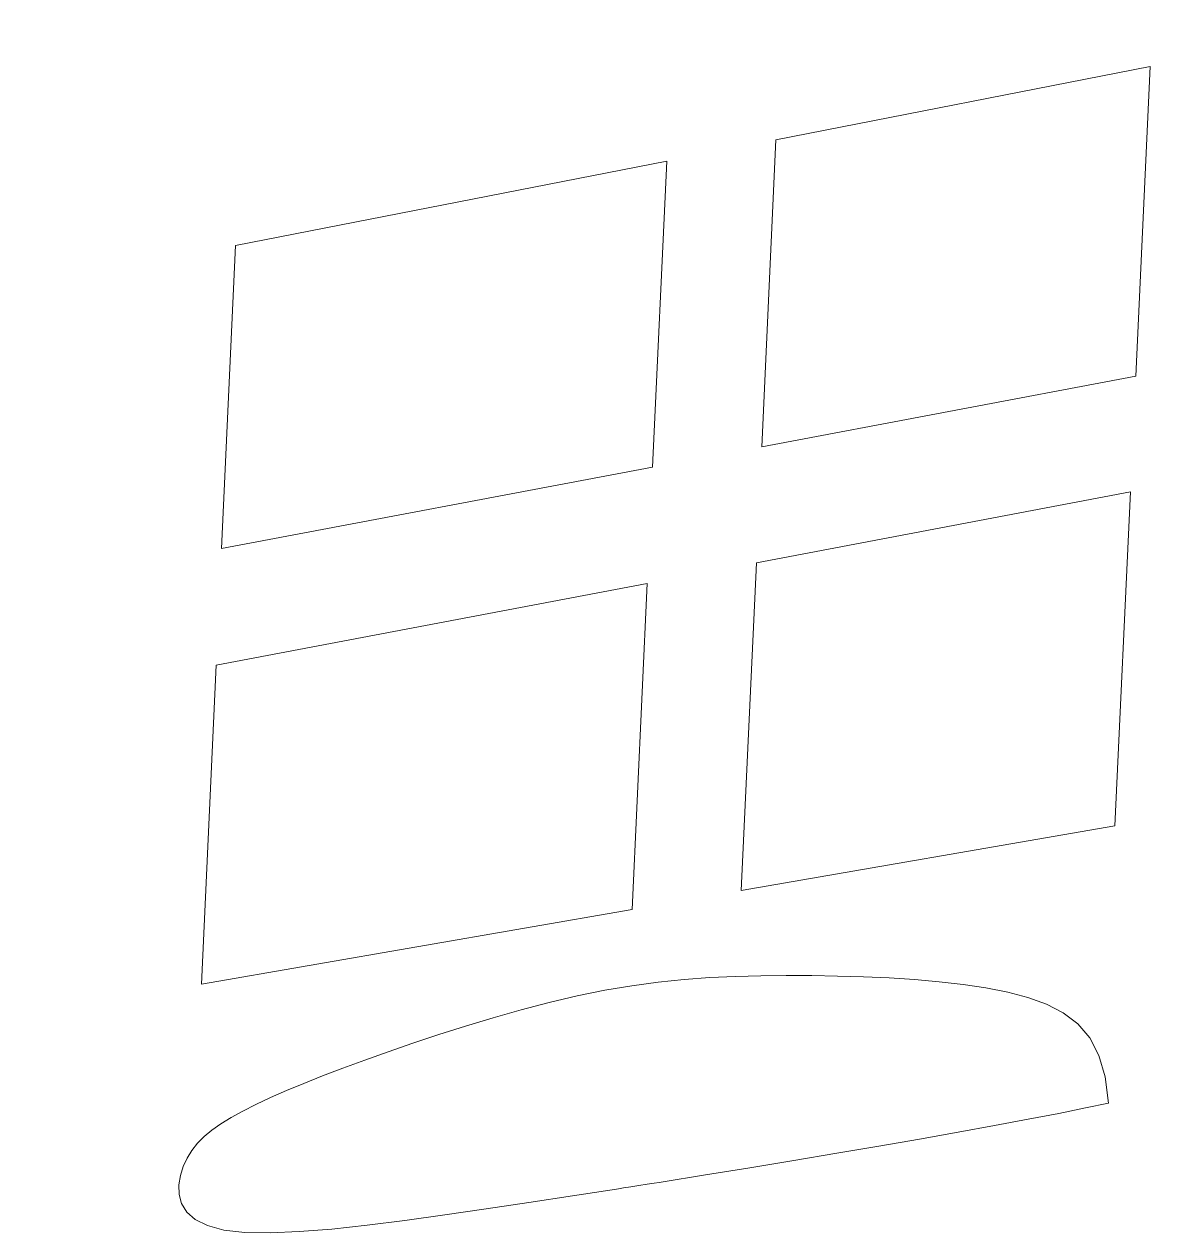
# Model space of a CAD drawing. Header units: millimetres. Extents: x -588 to -150, y -101 to 255.
# Drawn here: x -381.75 to -375.59, y -51.82 to -45.37 of the extents above; entities that cross this region are included whole.
import ezdxf

# ---------------------------------------------------------------- set-up
doc = ezdxf.new("R2010")
doc.units = ezdxf.units.MM
doc.header["$MEASUREMENT"] = 0
doc.layers.add('layer 1', color=7, linetype='Continuous')

msp = doc.modelspace()

# ---------------------------------------------------------------- linework, layer by layer
at = {"layer": 'layer 1', "lineweight": 9}
for points, knots in [([(-362.625, -35.8196), (-363.0289, -35.7319), (-364.4306, -35.5753), (-364.5105, -35.0228), (-364.5105, -35.0228), (-364.5105, -35.0228), (-364.5205, -34.9042), (-364.5205, -34.9042), (-364.5205, -34.9042), (-364.5687, -34.0159), (-364.6596, -31.8074), (-363.9735, -31.2003), (-363.9735, -31.2003), (-362.658, -30.0362), (-365.6484, -29.585), (-366.8515, -30.7554), (-366.8515, -30.7554), (-367.6575, -31.5395), (-366.4515, -32.1472), (-367.0955, -33.1863), (-367.0955, -33.1863), (-367.2898, -33.4999), (-367.9488, -33.0849), (-368.2049, -33.0026), (-368.2049, -33.0026), (-369.4464, -32.6035), (-370.4521, -32.5649), (-371.6301, -31.9395), (-371.6301, -31.9395), (-372.4474, -31.5057), (-374.9227, -34.4557), (-375.8675, -35.3785), (-375.8675, -35.3785), (-378.2122, -37.6687), (-380.564, -39.8862), (-382.4653, -42.5704), (-382.4653, -42.5704), (-382.7452, -42.9673), (-384.9159, -46.4832), (-385.2486, -46.3695), (-385.2486, -46.3695), (-385.3434, -46.3371), (-384.9778, -45.0274), (-384.9665, -44.8407), (-384.9665, -44.8407), (-384.8201, -42.4318), (-385.8909, -45.2097), (-386.3504, -45.6087), (-386.3504, -45.6087), (-386.9564, -46.1348), (-386.5751, -44.4337), (-387.0779, -44.9653), (-387.0779, -44.9653), (-387.3169, -45.2181), (-388.2559, -46.5512), (-388.748, -46.1788), (-388.748, -46.1788), (-389.0157, -45.9761), (-388.275, -45.3145), (-389.2687, -45.6785), (-389.2687, -45.6785), (-390.4823, -46.1231), (-392.0596, -44.5121), (-390.5313, -44.8015), (-390.5313, -44.8015), (-388.9478, -45.1014), (-386.8548, -44.4249), (-388.5596, -44.076), (-388.5596, -44.076), (-389.5885, -43.8654), (-389.5614, -43.4616), (-388.4865, -43.3276), (-388.4865, -43.3276), (-386.9687, -43.1383), (-385.6073, -41.7385), (-387.3119, -42.2631), (-387.3119, -42.2631), (-388.6967, -42.6893), (-385.8715, -41.2941), (-386.108, -39.9215), (-386.108, -39.9215), (-386.2137, -39.3085), (-387.8072, -41.6916), (-388.3233, -41.0227), (-388.3233, -41.0227), (-388.5529, -40.7252), (-387.5464, -39.8719), (-387.9268, -39.4591), (-387.9268, -39.4591), (-387.9594, -39.4584), (-389.5771, -41.1629), (-389.7027, -40.5293), (-389.7027, -40.5293), (-389.7555, -40.2632), (-388.522, -38.5046), (-389.0155, -38.3634), (-389.0155, -38.3634), (-389.1001, -38.4244), (-390.1014, -40.0405), (-391.5897, -39.9092), (-391.5897, -39.9092), (-392.2855, -39.8477), (-390.7404, -38.9038), (-390.7648, -38.6309), (-390.7648, -38.6309), (-390.8033, -38.6046), (-392.7779, -39.2153), (-392.7963, -38.7298), (-392.7963, -38.7298), (-392.8114, -38.333), (-391.7157, -38.6773), (-392.6605, -37.9551), (-392.6605, -37.9551), (-393.0516, -37.6561), (-393.3339, -36.5829), (-392.3121, -37.1205), (-392.3121, -37.1205), (-390.4769, -38.0861), (-389.1973, -35.2939), (-390.2217, -35.8502), (-390.2217, -35.8502), (-390.6522, -36.0839), (-392.1015, -36.2289), (-390.9677, -35.6588), (-390.9677, -35.6588), (-389.6062, -34.9743), (-389.2919, -32.871), (-390.0895, -33.7813), (-390.0895, -33.7813), (-390.7647, -34.5519), (-390.3771, -33.4478), (-390.5067, -33.3852), (-390.5067, -33.3852), (-390.5071, -33.385), (-391.4216, -34.2154), (-391.9974, -34.3772), (-391.9974, -34.3772), (-393.8252, -34.8907), (-391.766, -33.4969), (-392.6972, -33.5999), (-392.6972, -33.5999), (-393.177, -33.6529), (-393.0659, -33.3306), (-392.1995, -32.9885), (-392.1995, -32.9885), (-390.4593, -32.3017), (-391.179, -30.3386), (-391.5164, -31.2046), (-391.5164, -31.2046), (-391.7847, -31.8931), (-393.4134, -32.8766), (-392.9284, -31.8104), (-392.9284, -31.8104), (-392.4955, -30.8587), (-394.2091, -31.9057), (-394.5948, -31.2893), (-394.5948, -31.2893), (-394.733, -31.0685), (-393.1057, -30.8078), (-394.1306, -30.4653), (-394.1306, -30.4653), (-394.9043, -30.2066), (-394.2009, -29.9382), (-393.8145, -29.8581), (-393.8145, -29.8581), (-393.0899, -29.7078), (-392.461, -29.0234), (-392.8797, -28.8488), (-392.8797, -28.8488), (-393.226, -28.7044), (-393.792, -29.2257), (-393.2337, -28.4308), (-393.2337, -28.4308), (-392.9856, -28.0775), (-392.4093, -26.8013), (-393.4677, -27.8033), (-393.4677, -27.8033), (-394.3178, -28.6082), (-393.7918, -27.3095), (-394.2401, -27.3919), (-394.2401, -27.3919), (-395.4434, -27.6133), (-393.3753, -26.8005), (-394.6527, -26.4724), (-394.6527, -26.4724), (-394.9509, -26.3957), (-395.1353, -26.2793), (-394.9579, -25.9748), (-394.9579, -25.9748), (-394.7084, -25.5512), (-395.5078, -25.7834), (-395.2794, -25.0442), (-395.2794, -25.0442), (-395.1664, -24.6782), (-395.5426, -24.9447), (-395.9622, -23.7382), (-395.9622, -23.7382), (-396.3598, -22.5948), (-396.7049, -24.265), (-397.167, -24.7196), (-397.167, -24.7196), (-397.4647, -25.0124), (-396.7642, -25.7144), (-397.3725, -25.7607), (-397.3725, -25.7607), (-397.7874, -25.7924), (-397.4544, -26.1812), (-398.2431, -26.0496), (-398.2431, -26.0496), (-398.8168, -25.9539), (-397.4743, -27.2121), (-398.3562, -26.931), (-398.3562, -26.931), (-398.8806, -26.7638), (-397.2271, -28.7176), (-399.1919, -28.0361), (-399.1919, -28.0361), (-400.0797, -27.7281), (-398.073, -29.7217), (-400.2035, -28.5577), (-400.2035, -28.5577), (-400.7342, -28.2678), (-399.8265, -29.6972), (-399.7899, -29.7634), (-399.7899, -29.7634), (-399.5242, -30.2441), (-401.699, -29.2722), (-400.6878, -30.4382), (-400.6878, -30.4382), (-400.4097, -30.7588), (-399.3371, -30.9369), (-399.3361, -30.9417), (-399.3361, -30.9417), (-399.2699, -31.2384), (-400.6961, -31.1897), (-399.4632, -31.6761), (-399.4632, -31.6761), (-398.93, -31.8865), (-398.9614, -32.344), (-399.8276, -32.4106), (-399.8276, -32.4106), (-400.3662, -32.4519), (-400.0174, -33.0412), (-401.1352, -32.8514), (-401.1352, -32.8514), (-401.5155, -32.7869), (-400.4424, -34.2787), (-401.676, -33.5673), (-401.676, -33.5673), (-401.9847, -33.3893), (-402.861, -32.2336), (-402.7521, -33.4418), (-402.7521, -33.4418), (-402.6801, -34.2397), (-401.3439, -34.9549), (-401.3501, -35.0908), (-401.3501, -35.0908), (-401.3676, -35.4777), (-402.4712, -34.5388), (-401.8876, -35.4912), (-401.8876, -35.4912), (-401.3032, -36.4452), (-402.4613, -36.0494), (-403.2105, -34.9213), (-403.2105, -34.9213), (-403.3536, -34.7058), (-403.8102, -34.6042), (-403.5255, -35.8843), (-403.5255, -35.8843), (-403.3538, -36.6568), (-404.7205, -35.7315), (-404.7853, -35.7209), (-404.7853, -35.7209), (-405.2029, -35.6527), (-404.8514, -37.0236), (-404.4283, -37.3589), (-404.4283, -37.3589), (-404.3699, -37.4052), (-402.5424, -38.0788), (-403.6464, -38.1182), (-403.6464, -38.1182), (-404.1547, -38.1363), (-405.387, -37.6948), (-404.4189, -38.6688), (-404.4189, -38.6688), (-403.4683, -39.6254), (-401.9211, -38.591), (-401.8984, -38.5931), (-401.8984, -38.5931), (-401.688, -38.6117), (-402.3117, -39.3851), (-402.3928, -39.4332), (-402.3928, -39.4332), (-402.5076, -39.5014), (-403.3461, -39.6593), (-403.3425, -39.7745), (-403.3425, -39.7745), (-403.3355, -40.0028), (-402.1608, -40.5866), (-403.2288, -40.5949), (-403.2288, -40.5949), (-403.9392, -40.6004), (-405.0697, -39.6716), (-404.0313, -41.1998), (-404.0313, -41.1998), (-403.9101, -41.3781), (-402.6862, -42.1256), (-404.5473, -42.0544), (-404.5473, -42.0544), (-405.3452, -42.0239), (-405.8957, -41.1658), (-406.0711, -41.1613), (-406.0711, -41.1613), (-406.5293, -41.1496), (-405.6081, -43.1616), (-405.634, -43.2903), (-405.634, -43.2903), (-405.7024, -43.6302), (-406.5299, -43.7164), (-407.0978, -42.9081), (-407.0978, -42.9081), (-407.5196, -42.3077), (-407.2578, -43.9429), (-407.2654, -44.0012), (-407.2654, -44.0012), (-407.3213, -44.4281), (-408.654, -44.0687), (-409.2404, -43.5013), (-409.2404, -43.5013), (-409.5543, -43.1976), (-409.4112, -44.4839), (-409.3271, -44.6598), (-409.3271, -44.6598), (-409.0294, -45.2824), (-407.2725, -45.5802), (-408.6382, -45.756), (-408.6382, -45.756), (-408.8911, -45.7886), (-409.4067, -45.6431), (-409.2744, -46.0525), (-409.2744, -46.0525), (-408.866, -47.3166), (-405.8651, -45.9752), (-407.0904, -46.8296), (-407.0904, -46.8296), (-407.4391, -47.0727), (-408.6011, -47.1307), (-407.6215, -47.6927), (-407.6215, -47.6927), (-406.5905, -48.2843), (-405.3859, -47.2961), (-405.1043, -47.3739), (-405.1043, -47.3739), (-405.0275, -47.3952), (-405.3343, -48.4429), (-407.0417, -48.4901), (-407.0417, -48.4901), (-408.3189, -48.5254), (-406.152, -49.6338), (-408.1018, -49.2067), (-408.1018, -49.2067), (-409.0625, -48.9963), (-409.3559, -47.8946), (-409.1867, -49.2583), (-409.1867, -49.2583), (-409.1239, -49.7644), (-410.5548, -49.7025), (-410.9255, -48.4689), (-410.9255, -48.4689), (-411.1921, -47.582), (-411.7807, -49.144), (-411.106, -50.3691), (-411.106, -50.3691), (-410.8957, -50.751), (-411.4219, -50.9501), (-411.7306, -50.9051)], [0, 0, 0, 0, 0.010526, 0.010526, 0.010526, 0.010526, 0.021053, 0.021053, 0.021053, 0.021053, 0.031579, 0.031579, 0.031579, 0.031579, 0.042105, 0.042105, 0.042105, 0.042105, 0.052632, 0.052632, 0.052632, 0.052632, 0.063158, 0.063158, 0.063158, 0.063158, 0.073684, 0.073684, 0.073684, 0.073684, 0.084211, 0.084211, 0.084211, 0.084211, 0.094737, 0.094737, 0.094737, 0.094737, 0.105263, 0.105263, 0.105263, 0.105263, 0.115789, 0.115789, 0.115789, 0.115789, 0.126316, 0.126316, 0.126316, 0.126316, 0.136842, 0.136842, 0.136842, 0.136842, 0.147368, 0.147368, 0.147368, 0.147368, 0.157895, 0.157895, 0.157895, 0.157895, 0.168421, 0.168421, 0.168421, 0.168421, 0.178947, 0.178947, 0.178947, 0.178947, 0.189474, 0.189474, 0.189474, 0.189474, 0.2, 0.2, 0.2, 0.2, 0.210526, 0.210526, 0.210526, 0.210526, 0.221053, 0.221053, 0.221053, 0.221053, 0.231579, 0.231579, 0.231579, 0.231579, 0.242105, 0.242105, 0.242105, 0.242105, 0.252632, 0.252632, 0.252632, 0.252632, 0.263158, 0.263158, 0.263158, 0.263158, 0.273684, 0.273684, 0.273684, 0.273684, 0.284211, 0.284211, 0.284211, 0.284211, 0.294737, 0.294737, 0.294737, 0.294737, 0.305263, 0.305263, 0.305263, 0.305263, 0.315789, 0.315789, 0.315789, 0.315789, 0.326316, 0.326316, 0.326316, 0.326316, 0.336842, 0.336842, 0.336842, 0.336842, 0.347368, 0.347368, 0.347368, 0.347368, 0.357895, 0.357895, 0.357895, 0.357895, 0.368421, 0.368421, 0.368421, 0.368421, 0.378947, 0.378947, 0.378947, 0.378947, 0.389474, 0.389474, 0.389474, 0.389474, 0.4, 0.4, 0.4, 0.4, 0.410526, 0.410526, 0.410526, 0.410526, 0.421053, 0.421053, 0.421053, 0.421053, 0.431579, 0.431579, 0.431579, 0.431579, 0.442105, 0.442105, 0.442105, 0.442105, 0.452632, 0.452632, 0.452632, 0.452632, 0.463158, 0.463158, 0.463158, 0.463158, 0.473684, 0.473684, 0.473684, 0.473684, 0.484211, 0.484211, 0.484211, 0.484211, 0.494737, 0.494737, 0.494737, 0.494737, 0.505263, 0.505263, 0.505263, 0.505263, 0.515789, 0.515789, 0.515789, 0.515789, 0.526316, 0.526316, 0.526316, 0.526316, 0.536842, 0.536842, 0.536842, 0.536842, 0.547368, 0.547368, 0.547368, 0.547368, 0.557895, 0.557895, 0.557895, 0.557895, 0.568421, 0.568421, 0.568421, 0.568421, 0.578947, 0.578947, 0.578947, 0.578947, 0.589474, 0.589474, 0.589474, 0.589474, 0.6, 0.6, 0.6, 0.6, 0.610526, 0.610526, 0.610526, 0.610526, 0.621053, 0.621053, 0.621053, 0.621053, 0.631579, 0.631579, 0.631579, 0.631579, 0.642105, 0.642105, 0.642105, 0.642105, 0.652632, 0.652632, 0.652632, 0.652632, 0.663158, 0.663158, 0.663158, 0.663158, 0.673684, 0.673684, 0.673684, 0.673684, 0.684211, 0.684211, 0.684211, 0.684211, 0.694737, 0.694737, 0.694737, 0.694737, 0.705263, 0.705263, 0.705263, 0.705263, 0.715789, 0.715789, 0.715789, 0.715789, 0.726316, 0.726316, 0.726316, 0.726316, 0.736842, 0.736842, 0.736842, 0.736842, 0.747368, 0.747368, 0.747368, 0.747368, 0.757895, 0.757895, 0.757895, 0.757895, 0.768421, 0.768421, 0.768421, 0.768421, 0.778947, 0.778947, 0.778947, 0.778947, 0.789474, 0.789474, 0.789474, 0.789474, 0.8, 0.8, 0.8, 0.8, 0.810526, 0.810526, 0.810526, 0.810526, 0.821053, 0.821053, 0.821053, 0.821053, 0.831579, 0.831579, 0.831579, 0.831579, 0.842105, 0.842105, 0.842105, 0.842105, 0.852632, 0.852632, 0.852632, 0.852632, 0.863158, 0.863158, 0.863158, 0.863158, 0.873684, 0.873684, 0.873684, 0.873684, 0.884211, 0.884211, 0.884211, 0.884211, 0.894737, 0.894737, 0.894737, 0.894737, 0.905263, 0.905263, 0.905263, 0.905263, 0.915789, 0.915789, 0.915789, 0.915789, 0.926316, 0.926316, 0.926316, 0.926316, 0.936842, 0.936842, 0.936842, 0.936842, 0.947368, 0.947368, 0.947368, 0.947368, 0.957895, 0.957895, 0.957895, 0.957895, 0.968421, 0.968421, 0.968421, 0.968421, 0.978947, 0.978947, 0.978947, 0.978947, 1, 1, 1, 1]), ([(-375.9721, -51.1288), (-375.9721, -51.1288), (-375.9886, -50.9891), (-375.9886, -50.9891), (-375.9886, -50.9891), (-375.9886, -50.9891), (-376.0224, -50.8739), (-376.0224, -50.8739), (-376.0224, -50.8739), (-376.0224, -50.8739), (-376.0718, -50.7802), (-376.0718, -50.7802), (-376.0718, -50.7802), (-376.0718, -50.7802), (-376.1358, -50.7054), (-376.1358, -50.7054), (-376.1358, -50.7054), (-376.1358, -50.7054), (-376.2129, -50.6465), (-376.2129, -50.6465), (-376.2129, -50.6465), (-376.2129, -50.6465), (-376.3017, -50.6007), (-376.3017, -50.6007), (-376.3017, -50.6007), (-376.3017, -50.6007), (-376.4008, -50.5653), (-376.4008, -50.5653), (-376.4008, -50.5653), (-376.4008, -50.5653), (-376.509, -50.5374), (-376.509, -50.5374), (-376.509, -50.5374), (-376.509, -50.5374), (-376.6248, -50.5144), (-376.6248, -50.5144), (-376.6248, -50.5144), (-376.6248, -50.5144), (-376.7471, -50.4958), (-376.7471, -50.4958), (-376.7471, -50.4958), (-376.7471, -50.4958), (-376.8748, -50.4809), (-376.8748, -50.4809), (-376.8748, -50.4809), (-376.8748, -50.4809), (-377.0068, -50.4694), (-377.0068, -50.4694), (-377.0068, -50.4694), (-377.0068, -50.4694), (-377.1418, -50.4608), (-377.1418, -50.4608), (-377.1418, -50.4608), (-377.1418, -50.4608), (-377.2787, -50.4549), (-377.2787, -50.4549), (-377.2787, -50.4549), (-377.2787, -50.4549), (-377.4165, -50.451), (-377.4165, -50.451), (-377.4165, -50.451), (-377.4165, -50.451), (-377.554, -50.4487), (-377.554, -50.4487), (-377.554, -50.4487), (-377.554, -50.4487), (-377.6903, -50.448), (-377.6903, -50.448), (-377.6903, -50.448), (-377.6903, -50.448), (-377.8258, -50.4492), (-377.8258, -50.4492), (-377.8258, -50.4492), (-377.8258, -50.4492), (-377.9611, -50.4527), (-377.9611, -50.4527), (-377.9611, -50.4527), (-377.9611, -50.4527), (-378.0968, -50.4592), (-378.0968, -50.4592), (-378.0968, -50.4592), (-378.0968, -50.4592), (-378.2337, -50.4693), (-378.2337, -50.4693), (-378.2337, -50.4693), (-378.2337, -50.4693), (-378.3722, -50.4837), (-378.3722, -50.4837), (-378.3722, -50.4837), (-378.3722, -50.4837), (-378.513, -50.5027), (-378.513, -50.5027), (-378.513, -50.5027), (-378.513, -50.5027), (-378.6569, -50.527), (-378.6569, -50.527), (-378.6569, -50.527), (-378.6569, -50.527), (-378.804, -50.557), (-378.804, -50.557), (-378.804, -50.557), (-378.804, -50.557), (-378.9532, -50.5919), (-378.9532, -50.5919), (-378.9532, -50.5919), (-378.9532, -50.5919), (-379.1032, -50.6309), (-379.1032, -50.6309), (-379.1032, -50.6309), (-379.1032, -50.6309), (-379.2524, -50.673), (-379.2524, -50.673), (-379.2524, -50.673), (-379.2524, -50.673), (-379.3995, -50.7174), (-379.3995, -50.7174), (-379.3995, -50.7174), (-379.3995, -50.7174), (-379.5429, -50.763), (-379.5429, -50.763), (-379.5429, -50.763), (-379.5429, -50.763), (-379.6813, -50.8091), (-379.6813, -50.8091), (-379.6813, -50.8091), (-379.6813, -50.8091), (-379.8132, -50.8546), (-379.8132, -50.8546), (-379.8132, -50.8546), (-379.8132, -50.8546), (-379.9374, -50.8988), (-379.9374, -50.8988), (-379.9374, -50.8988), (-379.9374, -50.8988), (-380.0537, -50.9417), (-380.0537, -50.9417), (-380.0537, -50.9417), (-380.0537, -50.9417), (-380.1622, -50.983), (-380.1622, -50.983), (-380.1622, -50.983), (-380.1622, -50.983), (-380.2627, -51.0231), (-380.2627, -51.0231), (-380.2627, -51.0231), (-380.2627, -51.0231), (-380.3555, -51.0619), (-380.3555, -51.0619), (-380.3555, -51.0619), (-380.3555, -51.0619), (-380.4406, -51.0994), (-380.4406, -51.0994), (-380.4406, -51.0994), (-380.4406, -51.0994), (-380.5179, -51.1357), (-380.5179, -51.1357), (-380.5179, -51.1357), (-380.5179, -51.1357), (-380.5876, -51.1708), (-380.5876, -51.1708), (-380.5876, -51.1708), (-380.5876, -51.1708), (-380.6497, -51.2048), (-380.6497, -51.2048), (-380.6497, -51.2048), (-380.6497, -51.2048), (-380.7046, -51.2384), (-380.7046, -51.2384), (-380.7046, -51.2384), (-380.7046, -51.2384), (-380.7526, -51.2721), (-380.7526, -51.2721), (-380.7526, -51.2721), (-380.7526, -51.2721), (-380.7943, -51.3066), (-380.7943, -51.3066), (-380.7943, -51.3066), (-380.7943, -51.3066), (-380.83, -51.3425), (-380.83, -51.3425), (-380.83, -51.3425), (-380.83, -51.3425), (-380.8601, -51.3807), (-380.8601, -51.3807), (-380.8601, -51.3807), (-380.8601, -51.3807), (-380.885, -51.4217), (-380.885, -51.4217), (-380.885, -51.4217), (-380.885, -51.4217), (-380.9052, -51.4661), (-380.9052, -51.4661), (-380.9052, -51.4661), (-380.9052, -51.4661), (-380.9205, -51.5143), (-380.9205, -51.5143), (-380.9205, -51.5143), (-380.9205, -51.5143), (-380.9288, -51.5646), (-380.9288, -51.5646), (-380.9288, -51.5646), (-380.9288, -51.5646), (-380.9276, -51.6152), (-380.9276, -51.6152), (-380.9276, -51.6152), (-380.9276, -51.6152), (-380.9143, -51.6642), (-380.9143, -51.6642), (-380.9143, -51.6642), (-380.9143, -51.6642), (-380.8863, -51.7097), (-380.8863, -51.7097), (-380.8863, -51.7097), (-380.8863, -51.7097), (-380.841, -51.7497), (-380.841, -51.7497), (-380.841, -51.7497), (-380.841, -51.7497), (-380.7757, -51.7822), (-380.7757, -51.7822), (-380.7757, -51.7822), (-380.7757, -51.7822), (-380.688, -51.8055), (-380.688, -51.8055), (-380.688, -51.8055), (-380.688, -51.8055), (-380.5761, -51.818), (-380.5761, -51.818), (-380.5761, -51.818), (-380.5761, -51.818), (-380.4415, -51.8204), (-380.4415, -51.8204), (-380.4415, -51.8204), (-380.4415, -51.8204), (-380.2865, -51.8141), (-380.2865, -51.8141), (-380.2865, -51.8141), (-380.2865, -51.8141), (-380.1135, -51.8001), (-380.1135, -51.8001), (-380.1135, -51.8001), (-380.1135, -51.8001), (-379.925, -51.7797), (-379.925, -51.7797), (-379.925, -51.7797), (-379.925, -51.7797), (-379.7232, -51.7542), (-379.7232, -51.7542), (-379.7232, -51.7542), (-379.7232, -51.7542), (-379.5105, -51.7247), (-379.5105, -51.7247), (-379.5105, -51.7247), (-379.5105, -51.7247), (-379.2894, -51.6925), (-379.2894, -51.6925), (-379.2894, -51.6925), (-379.2894, -51.6925), (-379.0619, -51.6585), (-379.0619, -51.6585), (-379.0619, -51.6585), (-379.0619, -51.6585), (-378.8298, -51.6232), (-378.8298, -51.6232), (-378.8298, -51.6232), (-378.8298, -51.6232), (-378.5945, -51.5869), (-378.5945, -51.5869), (-378.5945, -51.5869), (-378.5945, -51.5869), (-378.3573, -51.5496), (-378.3573, -51.5496), (-378.3573, -51.5496), (-378.3573, -51.5496), (-378.1199, -51.5117), (-378.1199, -51.5117), (-378.1199, -51.5117), (-378.1199, -51.5117), (-377.8835, -51.4734), (-377.8835, -51.4734), (-377.8835, -51.4734), (-377.8835, -51.4734), (-377.6497, -51.4348), (-377.6497, -51.4348), (-377.6497, -51.4348), (-377.6497, -51.4348), (-377.4199, -51.3962), (-377.4199, -51.3962), (-377.4199, -51.3962), (-377.4199, -51.3962), (-377.1958, -51.3578), (-377.1958, -51.3578), (-377.1958, -51.3578), (-377.1958, -51.3578), (-376.9793, -51.32), (-376.9793, -51.32), (-376.9793, -51.32), (-376.9793, -51.32), (-376.773, -51.2833), (-376.773, -51.2833), (-376.773, -51.2833), (-376.773, -51.2833), (-376.5789, -51.2479), (-376.5789, -51.2479), (-376.5789, -51.2479), (-376.5789, -51.2479), (-376.3996, -51.2144), (-376.3996, -51.2144), (-376.3996, -51.2144), (-376.3996, -51.2144), (-376.2371, -51.1831), (-376.2371, -51.1831), (-376.2371, -51.1831), (-376.2371, -51.1831), (-376.0938, -51.1545), (-376.0938, -51.1545), (-376.0938, -51.1545), (-376.0938, -51.1545), (-375.9721, -51.1288), (-375.9721, -51.1288)], [0, 0, 0, 0, 0.012346, 0.012346, 0.012346, 0.012346, 0.024691, 0.024691, 0.024691, 0.024691, 0.037037, 0.037037, 0.037037, 0.037037, 0.049383, 0.049383, 0.049383, 0.049383, 0.061728, 0.061728, 0.061728, 0.061728, 0.074074, 0.074074, 0.074074, 0.074074, 0.08642, 0.08642, 0.08642, 0.08642, 0.098765, 0.098765, 0.098765, 0.098765, 0.111111, 0.111111, 0.111111, 0.111111, 0.123457, 0.123457, 0.123457, 0.123457, 0.135802, 0.135802, 0.135802, 0.135802, 0.148148, 0.148148, 0.148148, 0.148148, 0.160494, 0.160494, 0.160494, 0.160494, 0.17284, 0.17284, 0.17284, 0.17284, 0.185185, 0.185185, 0.185185, 0.185185, 0.197531, 0.197531, 0.197531, 0.197531, 0.209877, 0.209877, 0.209877, 0.209877, 0.222222, 0.222222, 0.222222, 0.222222, 0.234568, 0.234568, 0.234568, 0.234568, 0.246914, 0.246914, 0.246914, 0.246914, 0.259259, 0.259259, 0.259259, 0.259259, 0.271605, 0.271605, 0.271605, 0.271605, 0.283951, 0.283951, 0.283951, 0.283951, 0.296296, 0.296296, 0.296296, 0.296296, 0.308642, 0.308642, 0.308642, 0.308642, 0.320988, 0.320988, 0.320988, 0.320988, 0.333333, 0.333333, 0.333333, 0.333333, 0.345679, 0.345679, 0.345679, 0.345679, 0.358025, 0.358025, 0.358025, 0.358025, 0.37037, 0.37037, 0.37037, 0.37037, 0.382716, 0.382716, 0.382716, 0.382716, 0.395062, 0.395062, 0.395062, 0.395062, 0.407407, 0.407407, 0.407407, 0.407407, 0.419753, 0.419753, 0.419753, 0.419753, 0.432099, 0.432099, 0.432099, 0.432099, 0.444444, 0.444444, 0.444444, 0.444444, 0.45679, 0.45679, 0.45679, 0.45679, 0.469136, 0.469136, 0.469136, 0.469136, 0.481481, 0.481481, 0.481481, 0.481481, 0.493827, 0.493827, 0.493827, 0.493827, 0.506173, 0.506173, 0.506173, 0.506173, 0.518519, 0.518519, 0.518519, 0.518519, 0.530864, 0.530864, 0.530864, 0.530864, 0.54321, 0.54321, 0.54321, 0.54321, 0.555556, 0.555556, 0.555556, 0.555556, 0.567901, 0.567901, 0.567901, 0.567901, 0.580247, 0.580247, 0.580247, 0.580247, 0.592593, 0.592593, 0.592593, 0.592593, 0.604938, 0.604938, 0.604938, 0.604938, 0.617284, 0.617284, 0.617284, 0.617284, 0.62963, 0.62963, 0.62963, 0.62963, 0.641975, 0.641975, 0.641975, 0.641975, 0.654321, 0.654321, 0.654321, 0.654321, 0.666667, 0.666667, 0.666667, 0.666667, 0.679012, 0.679012, 0.679012, 0.679012, 0.691358, 0.691358, 0.691358, 0.691358, 0.703704, 0.703704, 0.703704, 0.703704, 0.716049, 0.716049, 0.716049, 0.716049, 0.728395, 0.728395, 0.728395, 0.728395, 0.740741, 0.740741, 0.740741, 0.740741, 0.753086, 0.753086, 0.753086, 0.753086, 0.765432, 0.765432, 0.765432, 0.765432, 0.777778, 0.777778, 0.777778, 0.777778, 0.790123, 0.790123, 0.790123, 0.790123, 0.802469, 0.802469, 0.802469, 0.802469, 0.814815, 0.814815, 0.814815, 0.814815, 0.82716, 0.82716, 0.82716, 0.827161, 0.839506, 0.839506, 0.839506, 0.839506, 0.851852, 0.851852, 0.851852, 0.851852, 0.864198, 0.864198, 0.864198, 0.864198, 0.876543, 0.876543, 0.876543, 0.876543, 0.888889, 0.888889, 0.888889, 0.888889, 0.901235, 0.901235, 0.901235, 0.901235, 0.91358, 0.91358, 0.91358, 0.91358, 0.925926, 0.925926, 0.925926, 0.925926, 0.938272, 0.938272, 0.938272, 0.938272, 0.950617, 0.950617, 0.950617, 0.950617, 0.962963, 0.962963, 0.962963, 0.962963, 0.975309, 0.975309, 0.975309, 0.975309, 1, 1, 1, 1])]:
    msp.add_open_spline(points, degree=3, knots=knots, dxfattribs=at)
for points in [[(-377.745, -45.9901), (-377.745, -45.9901), (-375.7502, -45.5999), (-375.7502, -45.5999)], [(-375.7502, -45.5999), (-375.7502, -45.5999), (-375.8265, -47.2516), (-375.8265, -47.2516)], [(-375.7502, -45.5999), (-375.7502, -45.5999), (-375.7502, -45.5999), (-375.7502, -45.5999)], [(-375.7502, -45.5999), (-375.7502, -45.5999), (-375.7502, -45.5999), (-375.7502, -45.5999)], [(-377.745, -45.9901), (-377.745, -45.9901), (-377.8206, -47.6277), (-377.8206, -47.6277)], [(-377.745, -45.9901), (-377.745, -45.9901), (-377.745, -45.9901), (-377.745, -45.9901)], [(-380.6263, -46.5537), (-380.6263, -46.5537), (-378.3268, -46.1039), (-378.3268, -46.1039)], [(-378.3268, -46.1039), (-378.3268, -46.1039), (-378.4022, -47.7374), (-378.4022, -47.7374)], [(-378.3268, -46.1039), (-378.3268, -46.1039), (-378.3268, -46.1039), (-378.3268, -46.1039)], [(-378.3268, -46.1039), (-378.3268, -46.1039), (-378.3268, -46.1039), (-378.3268, -46.1039)], [(-380.701, -48.1709), (-380.701, -48.1709), (-380.6263, -46.5537), (-380.6263, -46.5537)], [(-380.6263, -46.5537), (-380.6263, -46.5537), (-380.6263, -46.5537), (-380.6263, -46.5537)], [(-377.8206, -47.6277), (-377.8206, -47.6277), (-375.8265, -47.2516), (-375.8265, -47.2516)], [(-375.8265, -47.2516), (-375.8265, -47.2516), (-375.8265, -47.2516), (-375.8265, -47.2516)], [(-380.701, -48.1709), (-380.701, -48.1709), (-378.4022, -47.7374), (-378.4022, -47.7374)], [(-378.4022, -47.7374), (-378.4022, -47.7374), (-378.4022, -47.7374), (-378.4022, -47.7374)], [(-377.8492, -48.2467), (-377.8492, -48.2467), (-375.855, -47.8683), (-375.855, -47.8683)], [(-375.855, -47.8683), (-375.855, -47.8683), (-375.9372, -49.6493), (-375.9372, -49.6493)], [(-375.855, -47.8683), (-375.855, -47.8683), (-375.855, -47.8683), (-375.855, -47.8683)], [(-375.855, -47.8683), (-375.855, -47.8683), (-375.855, -47.8683), (-375.855, -47.8683)], [(-377.8492, -48.2467), (-377.8492, -48.2467), (-377.9299, -49.9947), (-377.9299, -49.9947)], [(-377.8492, -48.2467), (-377.8492, -48.2467), (-377.8492, -48.2467), (-377.8492, -48.2467)], [(-380.7297, -48.7934), (-380.7297, -48.7934), (-378.4308, -48.3571), (-378.4308, -48.3571)], [(-378.4308, -48.3571), (-378.4308, -48.3571), (-378.5111, -50.0955), (-378.5111, -50.0955)], [(-378.4308, -48.3571), (-378.4308, -48.3571), (-378.4308, -48.3571), (-378.4308, -48.3571)], [(-378.4308, -48.3571), (-378.4308, -48.3571), (-378.4308, -48.3571), (-378.4308, -48.3571)], [(-380.8083, -50.4937), (-380.8083, -50.4937), (-380.7297, -48.7934), (-380.7297, -48.7934)], [(-380.7297, -48.7934), (-380.7297, -48.7934), (-380.7297, -48.7934), (-380.7297, -48.7934)], [(-375.9372, -49.6493), (-375.9372, -49.6493), (-377.9299, -49.9947), (-377.9299, -49.9947)], [(-375.9372, -49.6493), (-375.9372, -49.6493), (-375.9372, -49.6493), (-375.9372, -49.6493)], [(-378.5111, -50.0955), (-378.5111, -50.0955), (-380.8083, -50.4937), (-380.8083, -50.4937)], [(-378.5111, -50.0955), (-378.5111, -50.0955), (-378.5111, -50.0955), (-378.5111, -50.0955)]]:
    msp.add_open_spline(points, degree=3, dxfattribs=at)

doc.saveas('drawing.dxf')
